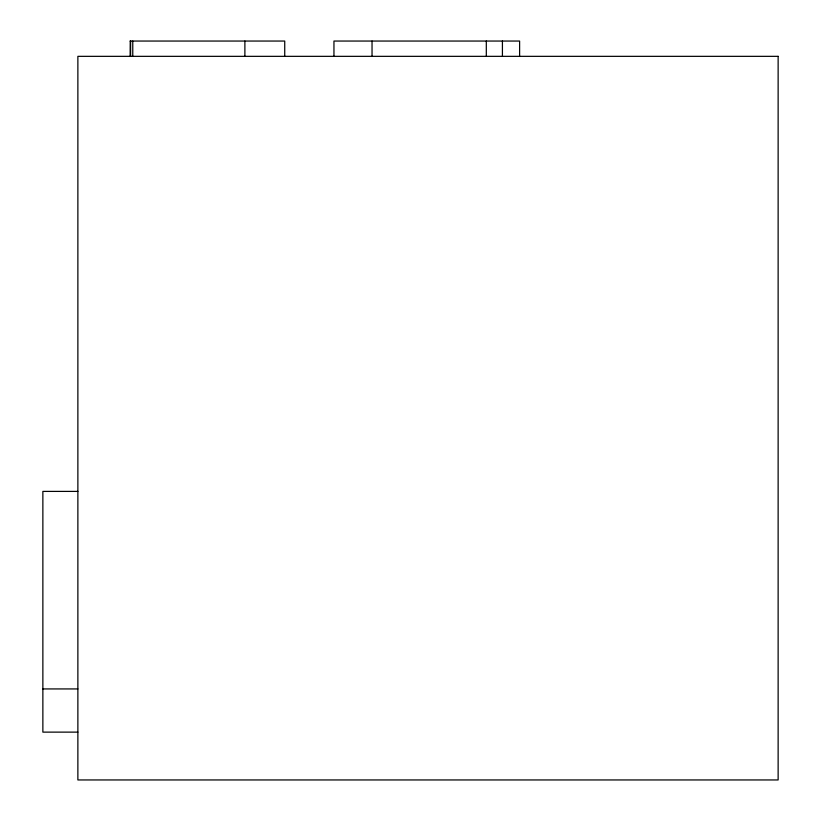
<?xml version="1.0" encoding="UTF-8"?>
<svg xmlns="http://www.w3.org/2000/svg" width="821" height="821" viewBox="0 0 821 821"><rect width="100%" height="100%" fill="white"/><g stroke="black" fill="none" stroke-linecap="round" stroke-linejoin="round"><path stroke-width="1.23" d="M130.129 41.05L284.733 41.05L284.733 56.341M77.872 491.399L42.866 491.399L42.866 732.127L77.872 732.127M42.866 688.932L77.872 688.932M519.611 56.341L519.611 41.05L333.952 41.05L333.952 56.341M502.421 41.05L502.421 56.341M486.309 41.05L486.309 56.341M372.036 41.05L372.036 56.341M244.884 41.05L244.884 56.341M132.766 41.05L132.766 56.341M130.621 41.05L130.621 56.341M130.231 41.05L130.129 56.341M778.134 56.341L77.872 56.341L77.872 779.95L778.134 779.95L778.134 56.341"/></g></svg>
